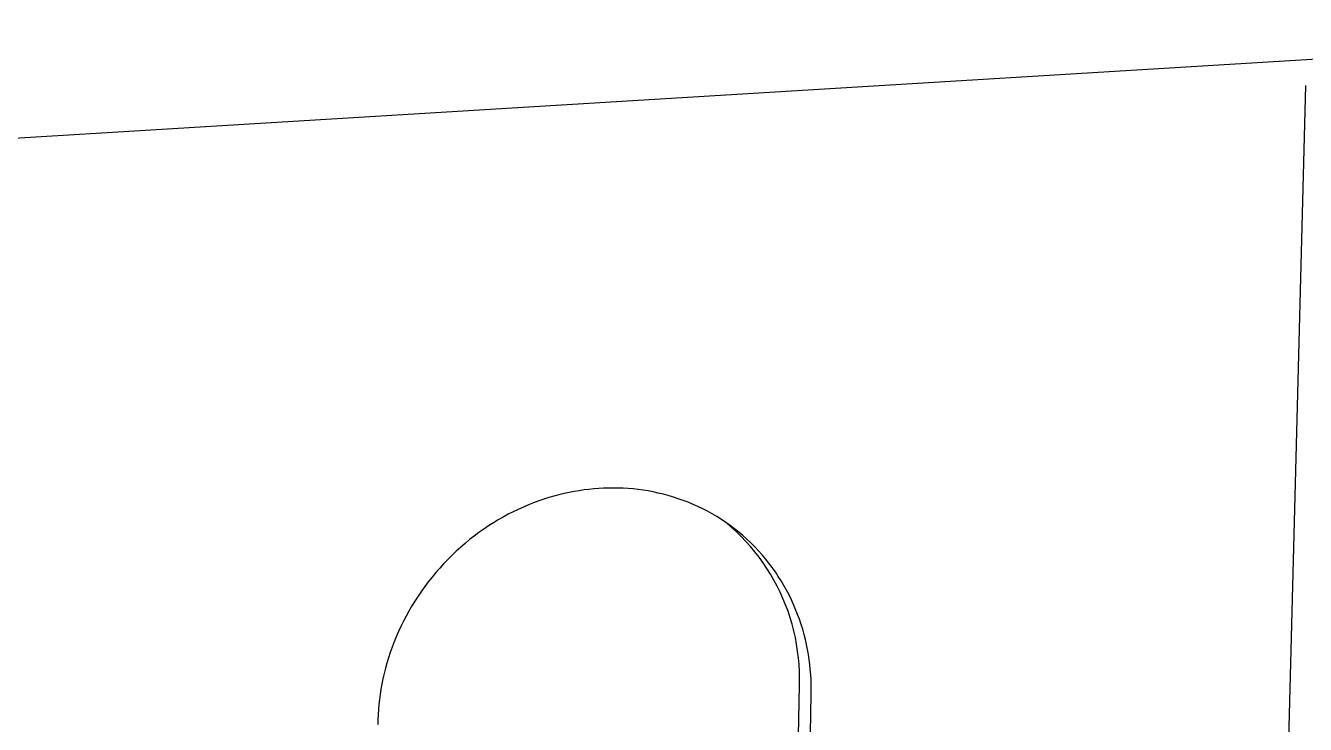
# Model space of a CAD drawing. Header units: millimetres. Extents: x 430 to 4403, y -1522 to 1254.
# Drawn here: x 1314.8 to 1449.2, y -475.2 to -401.8 of the extents above; entities that cross this region are included whole.
import ezdxf

# ---------------------------------------------------------------- set-up
doc = ezdxf.new("R2010")
doc.units = ezdxf.units.MM
doc.header["$MEASUREMENT"] = 0
doc.layers.add('Domyślny', color=7, linetype='Continuous', true_color=0x000000)
doc.layers.add('Utwórz2D linie widoczne', color=7, linetype='Continuous', true_color=0x000000)

msp = doc.modelspace()

# ---------------------------------------------------------------- linework, layer by layer
at = {"layer": 'Domyślny'}
msp.add_line((1273.05, -416.14), (1507.98, -401.84), dxfattribs=at)
at = {"layer": 'Utwórz2D linie widoczne'}
for p, q in [((1449.17, -408.14), (1440.23, -753.21)), ((1369.73, -451.39), (1369.19, -451.56)), ((1370.26, -451.23), (1369.73, -451.39)), ((1370.79, -451.09), (1370.26, -451.23)), ((1371.33, -450.96), (1370.79, -451.09)), ((1371.85, -450.85), (1371.33, -450.96)), ((1372.38, -450.74), (1371.85, -450.85)), ((1372.9, -450.66), (1372.38, -450.74)), ((1373.42, -450.58), (1372.9, -450.66)), ((1373.94, -450.52), (1373.42, -450.58)), ((1374.45, -450.47), (1373.94, -450.52)), ((1374.96, -450.43), (1374.45, -450.47)), ((1375.46, -450.4), (1374.96, -450.43)), ((1375.97, -450.38), (1375.46, -450.4)), ((1376.49, -450.38), (1375.97, -450.38)), ((1377.01, -450.38), (1376.49, -450.38)), ((1377.53, -450.4), (1377.01, -450.38)), ((1378.05, -450.44), (1377.53, -450.4)), ((1378.58, -450.48), (1378.05, -450.44)), ((1379.1, -450.54), (1378.58, -450.48)), ((1379.63, -450.61), (1379.1, -450.54)), ((1380.16, -450.69), (1379.63, -450.61)), ((1380.69, -450.79), (1380.16, -450.69)), ((1381.22, -450.91), (1380.69, -450.79)), ((1381.75, -451.03), (1381.22, -450.91)), ((1382.27, -451.17), (1381.75, -451.03)), ((1382.8, -451.33), (1382.27, -451.17)), ((1383.32, -451.5), (1382.8, -451.33)), ((1383.84, -451.68), (1383.32, -451.5)), ((1366.52, -452.62), (1365.99, -452.87)), ((1367.05, -452.38), (1366.52, -452.62)), ((1367.59, -452.15), (1367.05, -452.38)), ((1368.12, -451.94), (1367.59, -452.15)), ((1368.66, -451.74), (1368.12, -451.94)), ((1369.19, -451.56), (1368.66, -451.74)), ((1384.36, -451.88), (1383.84, -451.68)), ((1384.87, -452.1), (1384.36, -451.88)), ((1385.38, -452.32), (1384.87, -452.1)), ((1385.89, -452.57), (1385.38, -452.32)), ((1386.38, -452.82), (1385.89, -452.57)), ((1386.88, -453.09), (1386.38, -452.82)), ((1363.9, -454.03), (1363.39, -454.36)), ((1364.42, -453.72), (1363.9, -454.03)), ((1364.94, -453.43), (1364.42, -453.72)), ((1365.46, -453.14), (1364.94, -453.43)), ((1365.99, -452.87), (1365.46, -453.14)), ((1387.36, -453.38), (1386.88, -453.09)), ((1387.84, -453.68), (1387.36, -453.38)), ((1388.31, -453.99), (1387.84, -453.68)), ((1388.77, -454.32), (1388.31, -453.99)), ((1388.88, -454.48), (1388.33, -454.01)), ((1361.9, -455.42), (1361.41, -455.79)), ((1362.39, -455.05), (1361.9, -455.42)), ((1362.89, -454.7), (1362.39, -455.05)), ((1363.39, -454.36), (1362.89, -454.7)), ((1389.23, -454.66), (1388.77, -454.32)), ((1389.41, -454.96), (1388.88, -454.48)), ((1389.67, -455.01), (1389.23, -454.66)), ((1389.92, -455.46), (1389.41, -454.96)), ((1390.1, -455.38), (1389.67, -455.01)), ((1390.42, -455.98), (1389.92, -455.46)), ((1390.53, -455.76), (1390.1, -455.38)), ((1360.47, -456.59), (1360.01, -457)), ((1360.94, -456.19), (1360.47, -456.59)), ((1361.41, -455.79), (1360.94, -456.19)), ((1390.9, -456.52), (1390.42, -455.98)), ((1390.94, -456.15), (1390.53, -455.76)), ((1391.36, -457.07), (1390.9, -456.52)), ((1391.34, -456.55), (1390.94, -456.15)), ((1391.74, -456.96), (1391.34, -456.55)), ((1359.12, -457.87), (1358.68, -458.32)), ((1359.56, -457.43), (1359.12, -457.87)), ((1360.01, -457), (1359.56, -457.43)), ((1391.8, -457.64), (1391.36, -457.07)), ((1392.11, -457.38), (1391.74, -456.96)), ((1392.22, -458.22), (1391.8, -457.64)), ((1392.48, -457.82), (1392.11, -457.38)), ((1392.62, -458.81), (1392.22, -458.22)), ((1392.84, -458.26), (1392.48, -457.82)), ((1357.86, -459.25), (1357.46, -459.72)), ((1358.27, -458.78), (1357.86, -459.25)), ((1358.68, -458.32), (1358.27, -458.78)), ((1393, -459.42), (1392.62, -458.81)), ((1393.18, -458.72), (1392.84, -458.26)), ((1393.36, -460.04), (1393, -459.42)), ((1393.51, -459.18), (1393.18, -458.72)), ((1393.82, -459.65), (1393.51, -459.18)), ((1356.7, -460.71), (1356.34, -461.21)), ((1357.07, -460.21), (1356.7, -460.71)), ((1357.46, -459.72), (1357.07, -460.21)), ((1393.7, -460.68), (1393.36, -460.04)), ((1394.02, -461.32), (1393.7, -460.68)), ((1394.12, -460.13), (1393.82, -459.65)), ((1394.41, -460.61), (1394.12, -460.13)), ((1394.69, -461.1), (1394.41, -460.61)), ((1355.66, -462.24), (1355.34, -462.76)), ((1355.99, -461.72), (1355.66, -462.24)), ((1356.34, -461.21), (1355.99, -461.72)), ((1394.31, -461.98), (1394.02, -461.32)), ((1394.59, -462.64), (1394.31, -461.98)), ((1394.95, -461.6), (1394.69, -461.1)), ((1395.19, -462.1), (1394.95, -461.6)), ((1395.43, -462.61), (1395.19, -462.1)), ((1355.03, -463.29), (1354.74, -463.82)), ((1355.34, -462.76), (1355.03, -463.29)), ((1394.84, -463.31), (1394.59, -462.64)), ((1395.06, -463.99), (1394.84, -463.31)), ((1395.64, -463.13), (1395.43, -462.61)), ((1395.85, -463.64), (1395.64, -463.13)), ((1354.19, -464.9), (1353.94, -465.45)), ((1354.46, -464.36), (1354.19, -464.9)), ((1354.74, -463.82), (1354.46, -464.36)), ((1395.27, -464.68), (1395.06, -463.99)), ((1395.45, -465.38), (1395.27, -464.68)), ((1396.04, -464.16), (1395.85, -463.64)), ((1396.21, -464.69), (1396.04, -464.16)), ((1396.38, -465.21), (1396.21, -464.69)), ((1353.7, -465.99), (1353.48, -466.54)), ((1353.94, -465.45), (1353.7, -465.99)), ((1395.61, -466.08), (1395.45, -465.38)), ((1395.74, -466.78), (1395.61, -466.08)), ((1396.52, -465.74), (1396.38, -465.21)), ((1396.66, -466.27), (1396.52, -465.74)), ((1396.78, -466.8), (1396.66, -466.27)), ((1353.27, -467.09), (1353.07, -467.64)), ((1353.48, -466.54), (1353.27, -467.09)), ((1395.85, -467.49), (1395.74, -466.78)), ((1395.93, -468.21), (1395.85, -467.49)), ((1396.89, -467.33), (1396.78, -466.8)), ((1396.98, -467.86), (1396.89, -467.33)), ((1352.73, -468.75), (1352.57, -469.3)), ((1352.89, -468.2), (1352.73, -468.75)), ((1353.07, -467.64), (1352.89, -468.2)), ((1396, -468.92), (1395.93, -468.21)), ((1396.03, -469.64), (1396, -468.92)), ((1397.06, -468.38), (1396.98, -467.86)), ((1397.13, -468.91), (1397.06, -468.38)), ((1397.18, -469.44), (1397.13, -468.91)), ((1352.43, -469.85), (1352.31, -470.4)), ((1352.57, -469.3), (1352.43, -469.85)), ((1396.05, -470.36), (1396.03, -469.64)), ((1397.22, -469.96), (1397.18, -469.44)), ((1397.26, -470.48), (1397.22, -469.96)), ((1352.1, -471.49), (1352.01, -472.03)), ((1352.2, -470.95), (1352.1, -471.49)), ((1352.31, -470.4), (1352.2, -470.95)), ((1394.33, -561.9), (1396.03, -471.08)), ((1396.03, -471.08), (1396.05, -470.36)), ((1397.27, -471), (1397.26, -470.48)), ((1397.28, -471.51), (1397.27, -471)), ((1397.28, -472.02), (1397.28, -471.51)), ((1351.94, -472.57), (1351.88, -473.1)), ((1352.01, -472.03), (1351.94, -472.57)), ((1395.55, -563.01), (1397.28, -472.02)), ((1351.8, -474.16), (1351.77, -474.68)), ((1351.83, -473.63), (1351.8, -474.16)), ((1351.88, -473.1), (1351.83, -473.63)), ((1351.77, -474.68), (1351.76, -475.19))]:
    msp.add_line(p, q, dxfattribs=at)

doc.saveas('drawing.dxf')
